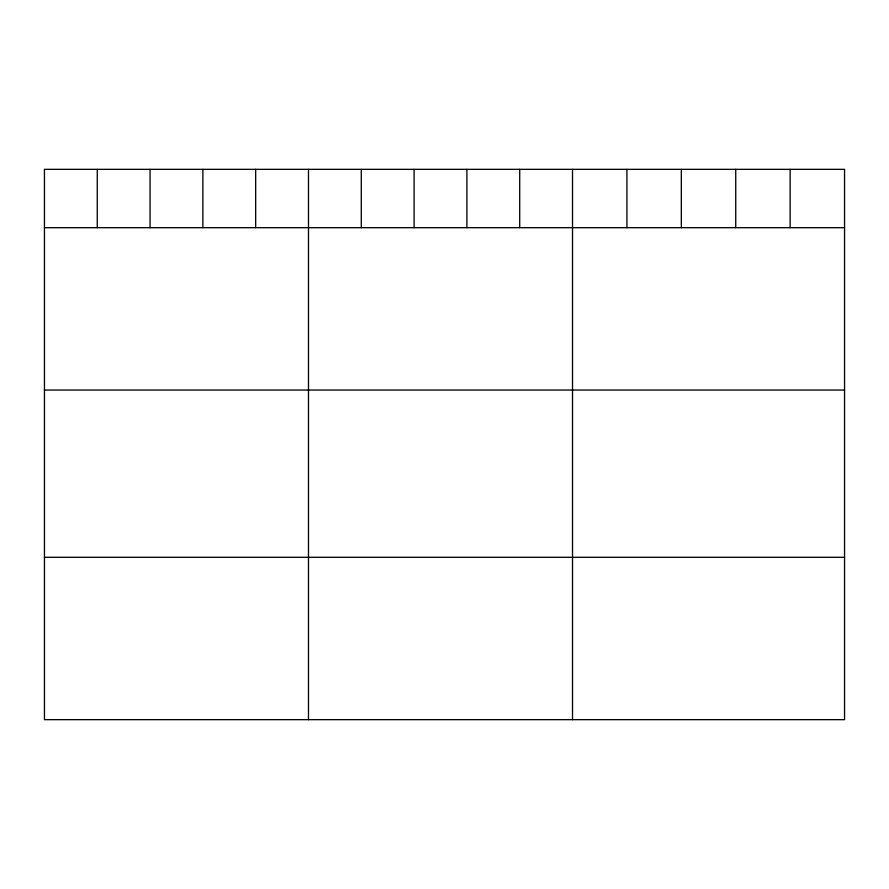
<?xml version="1.0" encoding="UTF-8"?>
<svg xmlns="http://www.w3.org/2000/svg" width="889" height="889" viewBox="0 0 889 889"><rect width="100%" height="100%" fill="white"/><g stroke="black" fill="none" stroke-linecap="round" stroke-linejoin="round"><path stroke-width="1.33" d="M844.55 227.684L844.55 719.657L44.45 719.657L44.45 169.343L844.55 169.343L844.55 227.684L44.45 227.684M44.45 390.038L844.55 390.038M44.45 557.303L844.55 557.303M790.143 169.343L790.143 227.684M735.736 169.343L735.736 227.684M681.33 169.343L681.33 227.684M626.923 169.343L626.923 227.684M572.516 169.343L572.516 719.657M519.709 169.343L519.709 227.684M466.903 169.343L466.903 227.684M414.096 169.343L414.096 227.684M361.29 169.343L361.29 227.684M308.483 169.343L308.483 719.657M255.676 169.343L255.676 227.684M202.87 169.343L202.87 227.684M150.063 169.343L150.063 227.684M97.257 169.343L97.257 227.684"/></g></svg>
